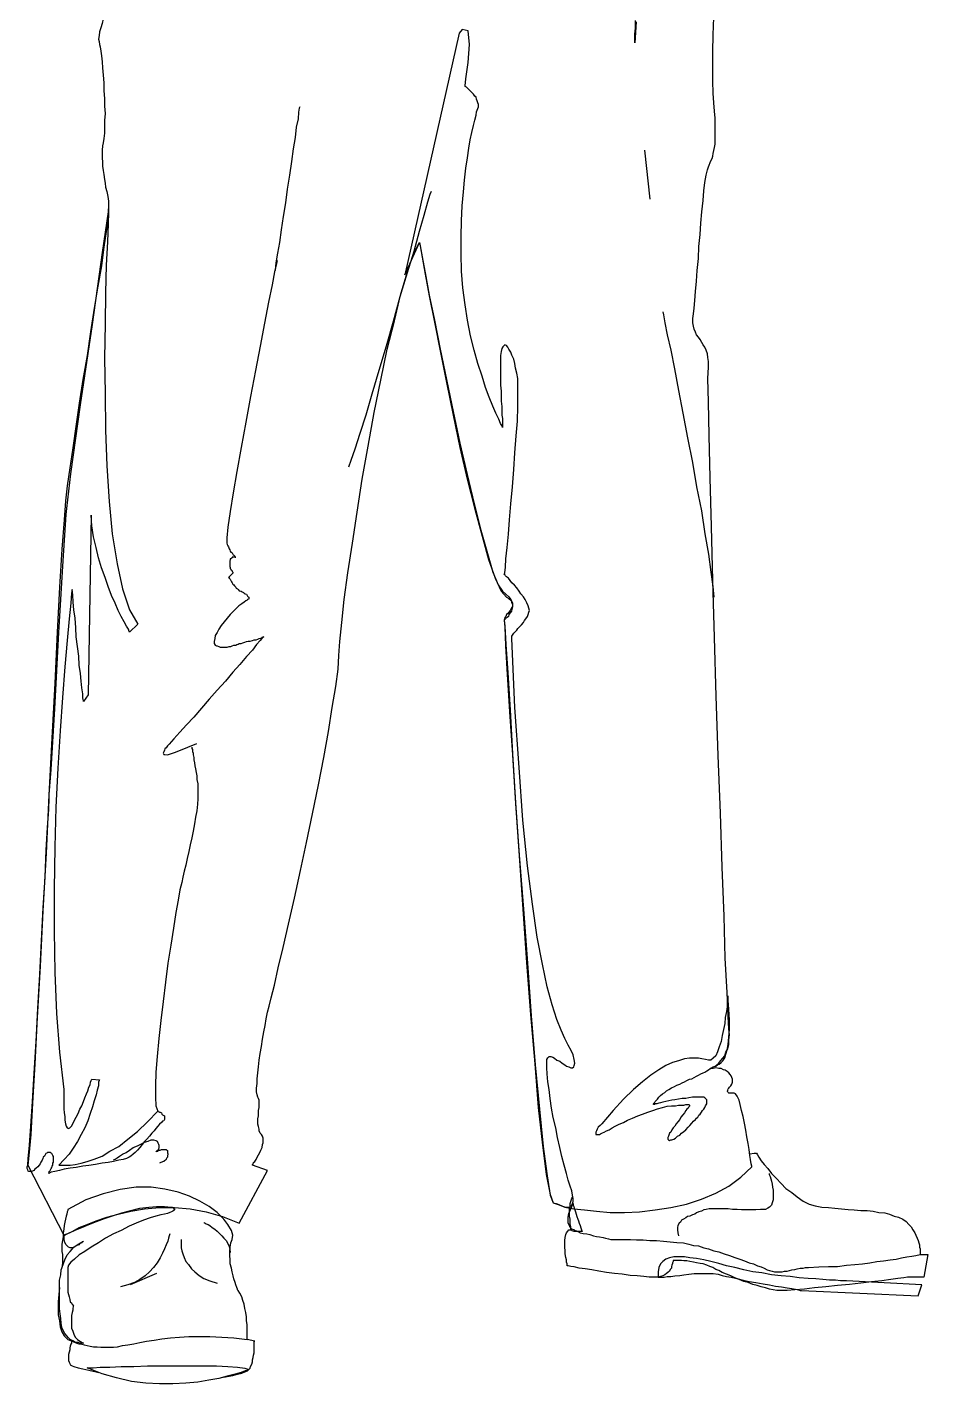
# Model space of a CAD drawing. Extents: x 139.2 to 139.88, y 53.83 to 55.68.
# Drawn here: x 139.299 to 139.881, y 53.831 to 54.707 of the extents above; entities that cross this region are included whole.
import ezdxf

# ---------------------------------------------------------------- set-up
doc = ezdxf.new("R2010")
doc.units = 0
doc.layers.get('0').update_dxf_attribs({"linetype": 'CONTINUOUS'})

msp = doc.modelspace()

# ---------------------------------------------------------------- linework, layer by layer
at = {"linetype": 'CONTINUOUS'}
for points in [[(139.74312, 54.65814), (139.74274, 54.66433), (139.74236, 54.67209), (139.74236, 54.68099), (139.74236, 54.69106), (139.74274, 54.7019), (139.74312, 54.71313), (139.74312, 54.72436), (139.7439, 54.73598), (139.74429, 54.74721), (139.74505, 54.75766), (139.74545, 54.76774), (139.74623, 54.77703), (139.74699, 54.78478), (139.74777, 54.79136), (139.74854, 54.79601), (139.74932, 54.7991)], [(139.36089, 54.7445), (139.35934, 54.74102), (139.35778, 54.73713), (139.35624, 54.73366), (139.35508, 54.72979), (139.35353, 54.7263), (139.35198, 54.72243), (139.35082, 54.71894), (139.34966, 54.71584), (139.3485, 54.71235), (139.34772, 54.70926), (139.34695, 54.70655), (139.34617, 54.70383), (139.34579, 54.70152), (139.34539, 54.69918), (139.34579, 54.69764), (139.34617, 54.69571)], [(139.57853, 54.70306), (139.5433, 54.547), (139.55297, 54.56791), (139.55335, 54.5656), (139.55453, 54.55862), (139.55646, 54.54816), (139.55918, 54.53384), (139.56265, 54.51757), (139.56614, 54.49898), (139.57039, 54.47923), (139.57466, 54.45871), (139.57891, 54.43818), (139.58356, 54.41805), (139.58821, 54.39908), (139.59248, 54.38202), (139.59673, 54.36693), (139.60022, 54.35492), (139.60371, 54.34678), (139.60642, 54.34253), (139.60874, 54.3406), (139.61068, 54.33904), (139.61183, 54.33711), (139.61223, 54.33555), (139.61301, 54.33401), (139.61301, 54.33246), (139.61261, 54.3309), (139.61223, 54.32974), (139.61145, 54.32859), (139.61068, 54.32743), (139.61029, 54.32625), (139.60952, 54.32549), (139.60874, 54.3251), (139.60836, 54.32471), (139.60796, 54.32432), (139.60758, 54.32394), (139.60796, 54.32007), (139.60874, 54.30806), (139.6099, 54.28986), (139.61145, 54.26584), (139.61301, 54.23758), (139.61494, 54.20582), (139.61726, 54.17212), (139.61997, 54.13727), (139.62269, 54.10241), (139.625, 54.06833), (139.62771, 54.03658), (139.63043, 54.00792), (139.63274, 53.98391), (139.63546, 53.96494), (139.63739, 53.95255), (139.63933, 53.9475), (139.64126, 53.94712), (139.64282, 53.94634), (139.64475, 53.94557), (139.64591, 53.94518), (139.64747, 53.9448), (139.64863, 53.9448), (139.6498, 53.9448), (139.65056, 53.94557), (139.65134, 53.94596), (139.65173, 53.94712), (139.65212, 53.94828), (139.65212, 53.95021), (139.65173, 53.95255), (139.65134, 53.95526), (139.65018, 53.95835), (139.64902, 53.96222), (139.64785, 53.96649), (139.64631, 53.9719), (139.64475, 53.97733), (139.6436, 53.98313), (139.64204, 53.98972), (139.64088, 53.99592), (139.63933, 54.00251), (139.63817, 54.00869), (139.63739, 54.0149), (139.63663, 54.0207), (139.63585, 54.02573), (139.63546, 54.03078), (139.63508, 54.03465), (139.63508, 54.03774), (139.63508, 54.04006), (139.63585, 54.04123), (139.63663, 54.04201), (139.63779, 54.04201), (139.63895, 54.04161), (139.64011, 54.04084), (139.64166, 54.03968), (139.6436, 54.0389), (139.64515, 54.03774), (139.64669, 54.03658), (139.64785, 54.03581), (139.6494, 54.03543), (139.65056, 54.03465), (139.65173, 54.03465), (139.6525, 54.03543), (139.65289, 54.03619), (139.65327, 54.03774), (139.65289, 54.04006), (139.65212, 54.04317), (139.65096, 54.04588), (139.64902, 54.04936), (139.64669, 54.05362), (139.64437, 54.05905), (139.64166, 54.06601), (139.63857, 54.07531), (139.63546, 54.08693), (139.63236, 54.10165), (139.62887, 54.11907), (139.62578, 54.14038), (139.62269, 54.16516), (139.61959, 54.19459), (139.61726, 54.22867), (139.61455, 54.26739), (139.61261, 54.31193), (139.61261, 54.3127), (139.61261, 54.31348), (139.61301, 54.31426), (139.61377, 54.31542), (139.61455, 54.31619), (139.6157, 54.31735), (139.61648, 54.31851), (139.61764, 54.31967), (139.61881, 54.32084), (139.61997, 54.32238), (139.62075, 54.32356), (139.62153, 54.32471), (139.62269, 54.32625), (139.62307, 54.32743), (139.62346, 54.32897), (139.62384, 54.33014), (139.62346, 54.33168), (139.62307, 54.33323), (139.62229, 54.33517), (139.62113, 54.33711), (139.61997, 54.33904), (139.61842, 54.34098), (139.61726, 54.34253), (139.6157, 54.34485), (139.61417, 54.3464), (139.61261, 54.34794), (139.61145, 54.3495), (139.61029, 54.35105), (139.60912, 54.35183), (139.60836, 54.35259), (139.60796, 54.35337), (139.60758, 54.35337), (139.60796, 54.35453), (139.60836, 54.35802), (139.60874, 54.36344), (139.60952, 54.3708), (139.61029, 54.37932), (139.61107, 54.3886), (139.61183, 54.39908), (139.61301, 54.40991), (139.61377, 54.42114), (139.61455, 54.43198), (139.61532, 54.44283), (139.6161, 54.45251), (139.61648, 54.46181), (139.61648, 54.46955), (139.61648, 54.47575), (139.61648, 54.48), (139.6157, 54.48349), (139.61494, 54.48659), (139.61455, 54.48968), (139.61377, 54.4924), (139.61261, 54.49511), (139.61183, 54.49704), (139.61068, 54.49898), (139.6099, 54.50015), (139.60912, 54.50131), (139.60796, 54.50169), (139.60758, 54.50131), (139.6068, 54.50053), (139.60603, 54.49938), (139.60565, 54.49744), (139.60525, 54.49473), (139.60525, 54.49124), (139.60525, 54.48737), (139.60525, 54.48349), (139.60525, 54.47962), (139.60525, 54.47575), (139.60565, 54.47188), (139.60565, 54.46839), (139.60565, 54.4653), (139.60603, 54.46181), (139.60603, 54.45909), (139.60603, 54.45638), (139.60642, 54.45406), (139.60642, 54.45213), (139.60642, 54.45057), (139.60642, 54.44942), (139.60642, 54.44864), (139.60642, 54.44826), (139.60642, 54.44902), (139.60525, 54.45096), (139.60409, 54.45367), (139.60216, 54.45754), (139.60022, 54.46219), (139.5979, 54.46801), (139.59557, 54.4742), (139.59326, 54.48156), (139.59054, 54.48968), (139.58821, 54.4982), (139.58589, 54.5075), (139.58396, 54.51757), (139.5824, 54.52765), (139.58086, 54.53848), (139.58009, 54.54934), (139.57969, 54.56057), (139.57969, 54.57179), (139.58009, 54.58186), (139.58047, 54.59154), (139.58125, 54.60044), (139.58202, 54.60818), (139.5828, 54.61592), (139.58396, 54.62251), (139.58474, 54.62871), (139.5855, 54.63412), (139.58667, 54.63877), (139.58783, 54.64342), (139.58861, 54.64691), (139.58938, 54.65), (139.58976, 54.65233), (139.59054, 54.65427), (139.59092, 54.65543), (139.59092, 54.65698), (139.59054, 54.65814), (139.59015, 54.6593), (139.58976, 54.66046), (139.58938, 54.66163), (139.58861, 54.66239), (139.58783, 54.66357), (139.58667, 54.66472), (139.58589, 54.6655), (139.58512, 54.66626), (139.58434, 54.66704), (139.58356, 54.66782), (139.58318, 54.6682), (139.5824, 54.6686), (139.5824, 54.66898), (139.5828, 54.67363), (139.58434, 54.68408), (139.58512, 54.69571), (139.58434, 54.70461), (139.58047, 54.70539), (139.57853, 54.70306)], [(139.69278, 54.71042), (139.692, 54.69687), (139.692, 54.69764), (139.692, 54.69958), (139.692, 54.70229), (139.6924, 54.70616), (139.6924, 54.71119)], [(139.34617, 54.69571), (139.34655, 54.69415), (139.34695, 54.69144), (139.34733, 54.68835), (139.34772, 54.68448), (139.3481, 54.68061), (139.3485, 54.67596), (139.34888, 54.67091), (139.34888, 54.66588), (139.34926, 54.66085), (139.34926, 54.65581), (139.34966, 54.65116), (139.34926, 54.64653), (139.34926, 54.64226), (139.34926, 54.63839), (139.34888, 54.6349), (139.3485, 54.63219)], [(139.47552, 54.65543), (139.47514, 54.65465), (139.47474, 54.65194), (139.47436, 54.64769), (139.4732, 54.64226), (139.47242, 54.63568), (139.47127, 54.62831), (139.47009, 54.62019), (139.46893, 54.61127), (139.46738, 54.60237), (139.46622, 54.59347), (139.46468, 54.58457), (139.46351, 54.57605), (139.46235, 54.56791), (139.46119, 54.56095), (139.46003, 54.55475), (139.45964, 54.54972)], [(139.73964, 54.6167), (139.74003, 54.61786), (139.7408, 54.61941), (139.74118, 54.62057), (139.74196, 54.62213), (139.74236, 54.62367), (139.74274, 54.62522), (139.74312, 54.62716), (139.74352, 54.62909), (139.7439, 54.63142), (139.7439, 54.63412), (139.7439, 54.63683), (139.7439, 54.64032), (139.7439, 54.64381), (139.7439, 54.64807), (139.74352, 54.65271), (139.74312, 54.65814)], [(139.3485, 54.63219), (139.3481, 54.63025), (139.34772, 54.62754), (139.34772, 54.62522), (139.34772, 54.62251), (139.3481, 54.61979), (139.3481, 54.61708), (139.3485, 54.61437), (139.34888, 54.61167), (139.34926, 54.60856), (139.34966, 54.60625), (139.35004, 54.60353), (139.35082, 54.60082), (139.3512, 54.59852), (139.35159, 54.59619), (139.35198, 54.59425), (139.35198, 54.59231)], [(139.6982, 54.62754), (139.70168, 54.59581)], [(139.72995, 54.52184), (139.73035, 54.52532), (139.73073, 54.53036), (139.73112, 54.53617), (139.73189, 54.54275), (139.73228, 54.54972), (139.73306, 54.55746), (139.73344, 54.5652), (139.73422, 54.57296), (139.7346, 54.58031), (139.73538, 54.58767), (139.73615, 54.59503), (139.73654, 54.60122), (139.73731, 54.60663), (139.73809, 54.61127), (139.73887, 54.61476), (139.73964, 54.6167)], [(139.56033, 54.60082), (139.55956, 54.5989), (139.558, 54.59387), (139.55569, 54.58535), (139.55259, 54.57489), (139.5491, 54.56211), (139.54483, 54.54816), (139.54019, 54.53268), (139.53593, 54.5168), (139.53129, 54.50091), (139.52664, 54.48505), (139.52199, 54.46995), (139.51812, 54.45638), (139.51425, 54.44439), (139.51115, 54.43431), (139.50844, 54.42695), (139.50688, 54.4227)], [(139.35198, 54.5896), (139.35198, 54.58729), (139.35159, 54.57992), (139.3512, 54.56831), (139.35044, 54.55321), (139.35004, 54.53539), (139.34966, 54.51526), (139.34926, 54.49317), (139.34966, 54.47033), (139.35004, 54.4467), (139.35082, 54.42346), (139.35237, 54.40061), (139.35431, 54.3797), (139.3574, 54.36035), (139.36089, 54.34407), (139.36554, 54.33052), (139.37095, 54.32122), (139.36554, 54.31619), (139.36514, 54.31658), (139.36476, 54.31813), (139.3636, 54.32007), (139.36205, 54.32278), (139.36011, 54.32625), (139.35818, 54.33014), (139.35624, 54.33477), (139.35391, 54.33982), (139.35159, 54.34563), (139.34966, 54.35143), (139.34733, 54.35763), (139.34539, 54.36422), (139.34385, 54.3708), (139.3423, 54.37777), (139.34114, 54.38473), (139.34074, 54.39171), (139.33881, 54.27553), (139.33571, 54.27126), (139.33571, 54.27166), (139.33533, 54.2736), (139.33533, 54.27631), (139.33456, 54.28018), (139.33416, 54.28443), (139.33378, 54.28948), (139.333, 54.29489), (139.33262, 54.30069), (139.33184, 54.3069), (139.33107, 54.3131), (139.33068, 54.31891), (139.33029, 54.3251), (139.32951, 54.33052), (139.32913, 54.33555), (139.32875, 54.3402), (139.32835, 54.34369), (139.32797, 54.34136), (139.32758, 54.33477), (139.32642, 54.32471), (139.32526, 54.31077), (139.3237, 54.29373), (139.32216, 54.27398), (139.32061, 54.25229), (139.31906, 54.22829), (139.3179, 54.20311), (139.31712, 54.17717), (139.31674, 54.15005), (139.31674, 54.12294), (139.31712, 54.09622), (139.31829, 54.06989), (139.32023, 54.04471), (139.32293, 54.0207), (139.32293, 54.02032), (139.32293, 54.01955), (139.32293, 54.01799), (139.32293, 54.01567), (139.32293, 54.01334), (139.32293, 54.01103), (139.32293, 54.00831), (139.32332, 54.0056), (139.3237, 54.00328), (139.3237, 54.00095), (139.3241, 53.99863), (139.32448, 53.99708), (139.32526, 53.99592), (139.32604, 53.99553), (139.32681, 53.99592), (139.32797, 53.99708), (139.32875, 53.99863), (139.32991, 54.00095), (139.33107, 54.00289), (139.33222, 54.00522), (139.3334, 54.00792), (139.33456, 54.01025), (139.33571, 54.01296), (139.33649, 54.01528), (139.33765, 54.01799), (139.33843, 54.01993), (139.3392, 54.02226), (139.33998, 54.0238), (139.34036, 54.02535), (139.34074, 54.02651), (139.34114, 54.02729), (139.34114, 54.02729), (139.34617, 54.02691), (139.34579, 54.02651), (139.34539, 54.02535), (139.34539, 54.02302), (139.34461, 54.02032), (139.34385, 54.01721), (139.34268, 54.01334), (139.34152, 54.00947), (139.33998, 54.00522), (139.33843, 54.00057), (139.33649, 53.99592), (139.33416, 53.99165), (139.33184, 53.98701), (139.32913, 53.98275), (139.32642, 53.97888), (139.32332, 53.97539), (139.31983, 53.9719), (139.32023, 53.9719), (139.32099, 53.9719), (139.32255, 53.9719), (139.32448, 53.9719), (139.32719, 53.9719), (139.33029, 53.9723), (139.33416, 53.97308), (139.33803, 53.97423), (139.34268, 53.97577), (139.34772, 53.97771), (139.35275, 53.98082), (139.35856, 53.98391), (139.36437, 53.98856), (139.37057, 53.99359), (139.37715, 53.99979), (139.38374, 54.00676), (139.38412, 54.00676), (139.38452, 54.00638), (139.3849, 54.00598), (139.38528, 54.00598), (139.38605, 54.0056), (139.38645, 54.00482), (139.38683, 54.00444), (139.38723, 54.00405), (139.38799, 54.00366), (139.38799, 54.00289), (139.38799, 54.00251), (139.38799, 54.00173), (139.38799, 54.00133), (139.38761, 54.00057), (139.38683, 54.00017), (139.38605, 53.9994), (139.3849, 53.99824), (139.38374, 53.99708), (139.38258, 53.99553), (139.38141, 53.99399), (139.37987, 53.99243), (139.37831, 53.9905), (139.37676, 53.98856), (139.37522, 53.98701), (139.37366, 53.98507), (139.37212, 53.98313), (139.37057, 53.9816), (139.36902, 53.98004), (139.36786, 53.97888), (139.3663, 53.97771), (139.36514, 53.97695), (139.3636, 53.97617), (139.36127, 53.97539), (139.35856, 53.97501), (139.35508, 53.97423), (139.35159, 53.97346), (139.34772, 53.97308), (139.34346, 53.9723), (139.3392, 53.97152), (139.33533, 53.97112), (139.33107, 53.97036), (139.32719, 53.96997), (139.32332, 53.96919), (139.32023, 53.96843), (139.31712, 53.96765), (139.3148, 53.96725), (139.31325, 53.96649), (139.31325, 53.96649), (139.31325, 53.96687), (139.31364, 53.96725), (139.31364, 53.96765), (139.31403, 53.96803), (139.31441, 53.96881), (139.3148, 53.96959), (139.31518, 53.97036), (139.31558, 53.97112), (139.31596, 53.9719), (139.31596, 53.97308), (139.31636, 53.97384), (139.31636, 53.97501), (139.31636, 53.97577), (139.31636, 53.97655), (139.31636, 53.97733), (139.31596, 53.97811), (139.31558, 53.97888), (139.31518, 53.97926), (139.3148, 53.97966), (139.31441, 53.98004), (139.31403, 53.98004), (139.31364, 53.98004), (139.31287, 53.98004), (139.31247, 53.98004), (139.31209, 53.97966), (139.31131, 53.97926), (139.31093, 53.97849), (139.31054, 53.97771), (139.30977, 53.97695), (139.30938, 53.97617), (139.309, 53.97501), (139.30822, 53.97384), (139.30782, 53.97268), (139.30706, 53.9719), (139.30628, 53.97074), (139.30513, 53.96997), (139.30435, 53.96919), (139.30357, 53.96843), (139.30279, 53.96803), (139.30202, 53.96765), (139.30125, 53.96765), (139.30048, 53.96765), (139.30008, 53.96803), (139.2997, 53.96881), (139.2993, 53.96959), (139.2993, 53.97074), (139.2997, 53.9719), (139.30008, 53.97617), (139.30086, 53.98469), (139.30164, 53.99708), (139.30279, 54.01296), (139.30395, 54.03116), (139.30513, 54.05169), (139.30628, 54.07298), (139.30744, 54.09506), (139.3086, 54.11675), (139.30977, 54.13804), (139.31093, 54.1578), (139.31171, 54.17523), (139.31247, 54.18994), (139.31325, 54.20155), (139.31364, 54.20891), (139.31364, 54.21125), (139.3148, 54.22751), (139.31712, 54.26662), (139.31983, 54.3158), (139.32255, 54.36228), (139.32448, 54.39209), (139.32488, 54.39597), (139.32758, 54.41843), (139.33378, 54.46297), (139.34152, 54.51486), (139.3481, 54.56133), (139.35198, 54.58767), (139.35198, 54.5896)], [(139.35198, 54.59231), (139.35198, 54.58882), (139.35159, 54.58302), (139.35044, 54.57489), (139.34888, 54.56482), (139.34733, 54.55281), (139.34501, 54.53964), (139.34268, 54.52532), (139.34036, 54.51021), (139.33803, 54.49473), (139.33533, 54.47923), (139.333, 54.46412), (139.33068, 54.44902), (139.32875, 54.43509), (139.32681, 54.4223), (139.32526, 54.41069), (139.3241, 54.40101)], [(139.5007, 54.30109), (139.50146, 54.30999), (139.50263, 54.32238), (139.50417, 54.33711), (139.5065, 54.35453), (139.5096, 54.3735), (139.51269, 54.39365), (139.5158, 54.41494), (139.51967, 54.43625), (139.52354, 54.45794), (139.5278, 54.47885), (139.53206, 54.49898), (139.53671, 54.51719), (139.54058, 54.53384), (139.54483, 54.54816), (139.54872, 54.55979), (139.55297, 54.56791)], [(139.55297, 54.56791), (139.55335, 54.5656), (139.55453, 54.55824), (139.55646, 54.5474), (139.55918, 54.53345), (139.56265, 54.51642), (139.56614, 54.49782), (139.57039, 54.47729), (139.57466, 54.45638), (139.57891, 54.43547), (139.58356, 54.41494), (139.58861, 54.39558), (139.59326, 54.37815), (139.59751, 54.36305), (139.60177, 54.35105), (139.60565, 54.34253), (139.60912, 54.33866)], [(139.4608, 54.5563), (139.46042, 54.55436), (139.45926, 54.54894), (139.4577, 54.54042), (139.45539, 54.52919), (139.45267, 54.51564), (139.44996, 54.50091), (139.44687, 54.48505), (139.44376, 54.46839), (139.44066, 54.45173), (139.43757, 54.43547), (139.43486, 54.41999), (139.43254, 54.40604), (139.43059, 54.39403), (139.42905, 54.38397), (139.42827, 54.37699), (139.42827, 54.3735)], [(139.7102, 54.523), (139.7106, 54.52106), (139.71137, 54.51602), (139.71291, 54.50828), (139.71524, 54.4982), (139.71756, 54.48621), (139.72027, 54.47226), (139.72299, 54.45754), (139.72608, 54.44167), (139.72919, 54.42579), (139.73189, 54.40991), (139.735, 54.39443), (139.73731, 54.3797), (139.73964, 54.36654), (139.74118, 54.35492), (139.74236, 54.34563), (139.74312, 54.33866)], [(139.73964, 54.48737), (139.73964, 54.49086), (139.73925, 54.49357), (139.73887, 54.49589), (139.73809, 54.4982), (139.73731, 54.50015), (139.73615, 54.50169), (139.73538, 54.50325), (139.73422, 54.50518), (139.73306, 54.50674), (139.73189, 54.50828), (139.73112, 54.50983), (139.73035, 54.51177), (139.72995, 54.5137), (139.72957, 54.51602), (139.72957, 54.51873), (139.72995, 54.52184)], [(139.75281, 54.05981), (139.75242, 54.06795), (139.75164, 54.08344), (139.75048, 54.10552), (139.7497, 54.13262), (139.74854, 54.16438), (139.74739, 54.19924), (139.74583, 54.23641), (139.74467, 54.27475), (139.74352, 54.3127), (139.74236, 54.3495), (139.74158, 54.38435), (139.7408, 54.41572), (139.74003, 54.44321), (139.73964, 54.4649), (139.73925, 54.48), (139.73964, 54.48737)], [(139.3241, 54.40101), (139.32332, 54.3886), (139.32177, 54.36963), (139.32023, 54.34524), (139.31867, 54.31619), (139.31712, 54.28327), (139.31518, 54.24764), (139.31325, 54.21085), (139.31171, 54.1733), (139.30938, 54.13611), (139.30782, 54.10047), (139.30589, 54.06717), (139.30435, 54.03736), (139.30279, 54.0118), (139.30164, 53.99165), (139.30048, 53.97811), (139.2997, 53.9719)], [(139.42827, 54.3735), (139.42865, 54.37274), (139.42905, 54.37196), (139.42943, 54.37118), (139.42983, 54.37003), (139.43021, 54.36925), (139.43059, 54.36847), (139.43098, 54.36769), (139.43176, 54.36731), (139.43214, 54.36654), (139.43254, 54.36615), (139.43292, 54.36576), (139.4333, 54.36538), (139.4333, 54.36498), (139.4337, 54.3646), (139.4337, 54.3646), (139.43408, 54.3646)], [(139.43408, 54.3646), (139.4337, 54.3646), (139.4337, 54.3646), (139.4337, 54.3646), (139.4333, 54.3646), (139.43292, 54.3646), (139.43292, 54.3646), (139.43254, 54.3646), (139.43214, 54.3646), (139.43176, 54.3646), (139.43176, 54.36422), (139.43137, 54.36382), (139.43098, 54.36344), (139.43059, 54.36344), (139.43059, 54.36266), (139.43021, 54.36228), (139.43021, 54.36111)], [(139.43254, 54.35453), (139.42943, 54.35143)], [(139.43021, 54.36111), (139.43021, 54.36073), (139.43021, 54.35995), (139.43021, 54.35917), (139.43021, 54.3584), (139.43059, 54.35802), (139.43059, 54.35724), (139.43098, 54.35686), (139.43098, 54.35646), (139.43137, 54.35608), (139.43176, 54.3557), (139.43176, 54.3553), (139.43214, 54.35492), (139.43214, 54.35492), (139.43254, 54.35453), (139.43254, 54.35453), (139.43254, 54.35453)], [(139.42943, 54.35143), (139.42983, 54.35143), (139.42983, 54.35105), (139.43021, 54.35065), (139.43059, 54.35027), (139.43098, 54.3495), (139.43137, 54.34872), (139.43176, 54.34794), (139.43214, 54.34718), (139.43292, 54.34678), (139.4333, 54.34601), (139.43408, 54.34524), (139.43448, 54.34447), (139.43524, 54.34407), (139.43563, 54.34369), (139.43641, 54.34291)], [(139.44066, 54.33633), (139.4395, 54.33555), (139.43795, 54.33439), (139.43601, 54.33323), (139.43448, 54.3313), (139.43254, 54.32936), (139.43059, 54.32743), (139.42865, 54.3251), (139.42672, 54.32278), (139.42478, 54.32045), (139.42324, 54.31813), (139.42207, 54.3158), (139.42091, 54.31386), (139.42053, 54.31193), (139.42013, 54.30999), (139.42013, 54.30883), (139.42091, 54.30768)], [(139.43641, 54.34291), (139.43679, 54.34291), (139.43757, 54.34253), (139.43835, 54.34213), (139.43911, 54.34175), (139.4395, 54.34136), (139.44028, 54.34098), (139.44106, 54.3406), (139.44144, 54.33982), (139.44182, 54.33942), (139.44222, 54.33904), (139.4426, 54.33866), (139.4426, 54.33826), (139.4426, 54.33749), (139.44182, 54.33711), (139.44144, 54.33672), (139.44066, 54.33633)], [(139.60912, 54.33866), (139.61068, 54.33788), (139.61183, 54.33672), (139.61261, 54.33595), (139.61301, 54.33477), (139.61301, 54.33401), (139.61301, 54.33284), (139.61261, 54.33208), (139.61183, 54.3309), (139.61145, 54.33014), (139.61068, 54.32897), (139.6099, 54.3282), (139.60912, 54.32743), (139.60874, 54.32625), (139.60796, 54.32549), (139.60796, 54.3251), (139.60758, 54.32394)], [(139.60758, 54.32394), (139.60796, 54.31929), (139.60836, 54.30728), (139.60952, 54.2887), (139.61107, 54.26468), (139.61301, 54.2368), (139.61494, 54.20544), (139.61726, 54.17174), (139.61959, 54.13727), (139.62191, 54.10281), (139.62462, 54.06911), (139.62733, 54.03736), (139.62965, 54.00909), (139.63236, 53.98469), (139.6347, 53.96571), (139.63739, 53.95293), (139.63933, 53.9475)], [(139.45228, 54.3131), (139.45151, 54.3127), (139.44996, 54.31077), (139.44763, 54.30806), (139.44493, 54.30457), (139.44106, 54.30031), (139.43679, 54.29528), (139.43214, 54.29024), (139.42749, 54.28443), (139.42207, 54.27863), (139.41704, 54.27282), (139.41201, 54.26701), (139.40697, 54.26121), (139.40233, 54.25616), (139.39806, 54.25151), (139.39419, 54.24726), (139.3911, 54.24377)], [(139.43563, 54.30845), (139.43641, 54.30883), (139.43757, 54.30883), (139.43873, 54.30921), (139.43989, 54.30961), (139.44106, 54.30999), (139.44222, 54.31039), (139.44338, 54.31039), (139.44493, 54.31077), (139.44609, 54.31115), (139.44725, 54.31115), (139.44841, 54.31155), (139.44918, 54.31193), (139.45034, 54.31232), (139.45112, 54.3127), (139.45151, 54.3131), (139.45228, 54.3131)], [(139.42091, 54.30768), (139.42169, 54.30728), (139.42207, 54.30728), (139.42324, 54.3069), (139.424, 54.30652), (139.42478, 54.30652), (139.42556, 54.30652), (139.42672, 54.30652), (139.42789, 54.30652), (139.42865, 54.30652), (139.42983, 54.3069), (139.43098, 54.3069), (139.43176, 54.30728), (139.43292, 54.30768), (139.43408, 54.30768), (139.43486, 54.30806), (139.43563, 54.30845)], [(139.45577, 54.07453), (139.45692, 54.07996), (139.45926, 54.08808), (139.46157, 54.09932), (139.46468, 54.11248), (139.46816, 54.12759), (139.47203, 54.14425), (139.4759, 54.16206), (139.47979, 54.18026), (139.48366, 54.19885), (139.48753, 54.21743), (139.491, 54.23525), (139.49411, 54.25191), (139.49643, 54.26739), (139.49876, 54.28094), (139.5003, 54.29218), (139.5007, 54.30109)], [(139.3911, 54.24377), (139.3911, 54.24377), (139.39032, 54.24299), (139.38993, 54.24261), (139.38916, 54.24145), (139.38839, 54.24068), (139.38799, 54.2399), (139.38761, 54.23874), (139.38723, 54.23796), (139.38761, 54.23719), (139.38839, 54.23719), (139.38993, 54.2368), (139.39186, 54.23758), (139.39457, 54.23834), (139.39845, 54.2399), (139.40309, 54.24183), (139.4089, 54.24417)], [(139.40581, 54.24183), (139.40581, 54.24145), (139.40581, 54.24106), (139.4062, 54.24028), (139.4062, 54.23912), (139.40658, 54.23796), (139.40658, 54.2368), (139.40697, 54.23525), (139.40697, 54.2337), (139.40736, 54.23176), (139.40774, 54.22982), (139.40814, 54.22789), (139.40852, 54.22557), (139.4089, 54.22324), (139.4089, 54.22092), (139.40968, 54.21821)], [(139.40968, 54.21821), (139.40968, 54.2155), (139.40968, 54.21202), (139.40968, 54.20853), (139.4093, 54.20504), (139.4089, 54.20079), (139.40814, 54.19652), (139.40736, 54.19227), (139.40658, 54.18762), (139.40581, 54.18335), (139.40465, 54.17871), (139.40387, 54.17445), (139.40271, 54.16981), (139.40194, 54.16554), (139.40078, 54.16167), (139.4, 54.1578), (139.39922, 54.15431)], [(139.39922, 54.15431), (139.39806, 54.14966), (139.39691, 54.14309), (139.39535, 54.13495), (139.39381, 54.12488), (139.39226, 54.11404), (139.39032, 54.10241), (139.38877, 54.09002), (139.38723, 54.07763), (139.38567, 54.06524), (139.38452, 54.05362), (139.38334, 54.04201), (139.38258, 54.03194), (139.38218, 54.02302), (139.38218, 54.01567), (139.38258, 54.01025), (139.38374, 54.00676)], [(139.44841, 54.01567), (139.44802, 54.01721), (139.44763, 54.01915), (139.44763, 54.02148), (139.44802, 54.02457), (139.44802, 54.02767), (139.44841, 54.03154), (139.4488, 54.03543), (139.44918, 54.03968), (139.44996, 54.04395), (139.45074, 54.04858), (139.45151, 54.05323), (139.45228, 54.05788), (139.45305, 54.06214), (139.45383, 54.0664), (139.45461, 54.07066), (139.45577, 54.07453)], [(139.75204, 54.08112), (139.75204, 54.08074), (139.75204, 54.07918), (139.75164, 54.07685), (139.75164, 54.07415), (139.75126, 54.07104), (139.75048, 54.06717), (139.7501, 54.0633), (139.74932, 54.05943), (139.74854, 54.05556), (139.74777, 54.05169), (139.74661, 54.0482), (139.74545, 54.0451), (139.74429, 54.04239), (139.74274, 54.04084), (139.74118, 54.03968), (139.73964, 54.03968), (139.73771, 54.04006), (139.73538, 54.04046), (139.73306, 54.04084), (139.73035, 54.04084), (139.72725, 54.04084), (139.72414, 54.04046), (139.72027, 54.0393), (139.7164, 54.03812), (139.71215, 54.03619), (139.7075, 54.03348), (139.70246, 54.03), (139.69705, 54.02573), (139.69122, 54.0207), (139.68464, 54.0145), (139.67806, 54.00715), (139.67071, 53.99863), (139.66954, 53.99746), (139.66838, 53.9963), (139.6676, 53.99514), (139.66722, 53.99399), (139.66684, 53.99321), (139.66684, 53.99281), (139.66684, 53.99205), (139.66684, 53.99165), (139.66722, 53.99165), (139.6676, 53.99165), (139.66838, 53.99165), (139.66915, 53.99165), (139.66993, 53.99205), (139.67109, 53.99281), (139.67225, 53.99321), (139.6738, 53.99399), (139.67536, 53.99475), (139.67729, 53.99592), (139.67923, 53.99708), (139.68194, 53.99824), (139.68464, 53.9994), (139.68735, 54.00095), (139.69046, 54.00211), (139.69394, 54.00366), (139.69705, 54.00482), (139.70052, 54.00598), (139.70363, 54.00715), (139.70672, 54.00831), (139.70982, 54.00909), (139.71291, 54.00985), (139.71562, 54.01025), (139.71834, 54.01025), (139.72027, 54.01063), (139.72221, 54.01063), (139.72376, 54.01063), (139.72492, 54.01103), (139.72608, 54.01103), (139.72686, 54.01103), (139.72725, 54.01063), (139.72725, 54.01063), (139.72725, 54.01025), (139.72725, 54.00985), (139.72686, 54.00947), (139.72648, 54.00869), (139.7257, 54.00792), (139.72492, 54.00715), (139.72414, 54.0056), (139.72299, 54.00444), (139.72183, 54.00289), (139.72105, 54.00133), (139.71989, 53.99979), (139.71872, 53.99863), (139.71796, 53.99708), (139.71678, 53.99592), (139.71602, 53.99475), (139.71524, 53.99321), (139.71447, 53.99243), (139.71409, 53.99127), (139.71369, 53.9905), (139.71331, 53.98972), (139.71331, 53.98894), (139.71331, 53.98856), (139.71369, 53.98818), (139.71447, 53.98778), (139.71524, 53.98818), (139.71602, 53.98818), (139.71718, 53.98856), (139.71834, 53.98934), (139.7195, 53.9905), (139.72105, 53.99127), (139.72221, 53.99243), (139.72376, 53.99359), (139.72492, 53.99475), (139.72648, 53.9963), (139.72763, 53.99746), (139.72879, 53.99902), (139.72995, 54.00017), (139.73112, 54.00133), (139.73189, 54.00211), (139.73266, 54.00289), (139.73344, 54.00405), (139.73422, 54.00482), (139.735, 54.00598), (139.73577, 54.00715), (139.73654, 54.00792), (139.73731, 54.00909), (139.73771, 54.01025), (139.73847, 54.01141), (139.73847, 54.01218), (139.73847, 54.01334), (139.73847, 54.01412), (139.73809, 54.0145), (139.73731, 54.01528), (139.73654, 54.01567), (139.735, 54.01567), (139.73344, 54.01567), (139.73112, 54.01567), (139.72919, 54.01567), (139.72686, 54.01528), (139.72492, 54.0149), (139.7226, 54.0149), (139.72027, 54.0145), (139.71796, 54.01412), (139.71602, 54.01374), (139.71409, 54.01334), (139.71215, 54.01296), (139.7102, 54.01256), (139.70866, 54.01218), (139.7075, 54.0118), (139.70633, 54.01141), (139.70517, 54.01141), (139.70479, 54.01103), (139.70439, 54.01103), (139.70401, 54.01103), (139.70401, 54.01141), (139.70439, 54.0118), (139.70479, 54.01218), (139.70517, 54.01296), (139.70595, 54.01374), (139.70672, 54.0145), (139.7075, 54.01567), (139.70866, 54.01683), (139.70982, 54.01799), (139.71137, 54.01877), (139.71253, 54.01993), (139.71409, 54.0207), (139.71562, 54.02186), (139.71756, 54.02264), (139.71911, 54.02342), (139.72105, 54.02419), (139.7226, 54.02496), (139.72414, 54.02573), (139.7257, 54.02651), (139.72725, 54.02729), (139.72879, 54.02767), (139.73035, 54.02845), (139.73189, 54.02922), (139.73306, 54.03), (139.7346, 54.03078), (139.73615, 54.03154), (139.73731, 54.03194), (139.73847, 54.03271), (139.73964, 54.03348), (139.7408, 54.03425), (139.74158, 54.03465), (139.74274, 54.03543), (139.74429, 54.03581), (139.74545, 54.03658), (139.74661, 54.03697), (139.74777, 54.03812), (139.74893, 54.0393), (139.7501, 54.04123), (139.75088, 54.04355), (139.75164, 54.04626), (139.75242, 54.04975), (139.75281, 54.0544), (139.75319, 54.05943), (139.75319, 54.06563), (139.75281, 54.0726), (139.75204, 54.08112)], [(139.7408, 54.03425), (139.7408, 54.03425), (139.74118, 54.03425), (139.74196, 54.03465), (139.74274, 54.03543), (139.7439, 54.03581), (139.74505, 54.03658), (139.74623, 54.03774), (139.74739, 54.0393), (139.74893, 54.04084), (139.7501, 54.04239), (139.75088, 54.04471), (139.75204, 54.04704), (139.75281, 54.04975), (139.75281, 54.05285), (139.75319, 54.05594), (139.75281, 54.05981)], [(139.75397, 54.02302), (139.75475, 54.02419), (139.75513, 54.02535), (139.75513, 54.02613), (139.75513, 54.02729), (139.75475, 54.02845), (139.75435, 54.0296), (139.75357, 54.03038), (139.75281, 54.03154), (139.75164, 54.03232), (139.75048, 54.03309), (139.74932, 54.03348), (139.74777, 54.03425), (139.74623, 54.03425), (139.74429, 54.03465), (139.74274, 54.03425), (139.7408, 54.03425)], [(139.75629, 54.01839), (139.75551, 54.01839), (139.75475, 54.01839), (139.75397, 54.01839), (139.75357, 54.01839), (139.75281, 54.01839), (139.75242, 54.01877), (139.75242, 54.01877), (139.75204, 54.01915), (139.75204, 54.01915), (139.75164, 54.01955), (139.75204, 54.01993), (139.75204, 54.02032), (139.75242, 54.02108), (139.75281, 54.02148), (139.75319, 54.02226), (139.75397, 54.02302)], [(139.45074, 53.99165), (139.44996, 53.99243), (139.44918, 53.99399), (139.44918, 53.99514), (139.4488, 53.9967), (139.44841, 53.99824), (139.44841, 54.00017), (139.44841, 54.00173), (139.4488, 54.00366), (139.4488, 54.0056), (139.4488, 54.00715), (139.44918, 54.00909), (139.44918, 54.01063), (139.44918, 54.01218), (139.44918, 54.01374), (139.4488, 54.0149), (139.44841, 54.01567)], [(139.76752, 53.97074), (139.76752, 53.97112), (139.76714, 53.97268), (139.76674, 53.97539), (139.76636, 53.97811), (139.76598, 53.98198), (139.7652, 53.98585), (139.76443, 53.99012), (139.76365, 53.99437), (139.76287, 53.99902), (139.76209, 54.00328), (139.76094, 54.00715), (139.76016, 54.01103), (139.7594, 54.01374), (139.75822, 54.01644), (139.75706, 54.01799), (139.75629, 54.01839)], [(139.35508, 53.97501), (139.35547, 53.97539), (139.35624, 53.97577), (139.3574, 53.97655), (139.35896, 53.97771), (139.36089, 53.97888), (139.36321, 53.98004), (139.36554, 53.9816), (139.36786, 53.98313), (139.37057, 53.98429), (139.37289, 53.98547), (139.37522, 53.98662), (139.37753, 53.9874), (139.37947, 53.98818), (139.38103, 53.98818), (139.38258, 53.98778), (139.38334, 53.9874)], [(139.38334, 53.9874), (139.38374, 53.98623), (139.38412, 53.98547), (139.38452, 53.98469), (139.38452, 53.98391), (139.38452, 53.98353), (139.38452, 53.98275), (139.38412, 53.98236), (139.38412, 53.98198), (139.38374, 53.9816), (139.38374, 53.9812), (139.38334, 53.9812), (139.38296, 53.98082), (139.38296, 53.98082), (139.38258, 53.98042), (139.38258, 53.98042), (139.38258, 53.98042)], [(139.44493, 53.9719), (139.44493, 53.9723), (139.44531, 53.97268), (139.44569, 53.97346), (139.44647, 53.97423), (139.44725, 53.97539), (139.44802, 53.97695), (139.4488, 53.97849), (139.44958, 53.98004), (139.45034, 53.9816), (139.45112, 53.98313), (139.45151, 53.98507), (139.4519, 53.98623), (139.4519, 53.98778), (139.4519, 53.98934), (139.45151, 53.9905), (139.45074, 53.99165)], [(139.38258, 53.98042), (139.38258, 53.98042), (139.38296, 53.98082), (139.38334, 53.98082), (139.38374, 53.98082), (139.38412, 53.9812), (139.3849, 53.9816), (139.38528, 53.9816), (139.38605, 53.98198), (139.38683, 53.98198), (139.38723, 53.98198), (139.38799, 53.98198), (139.38839, 53.98198), (139.38916, 53.98198), (139.38954, 53.9816), (139.38993, 53.9812), (139.38993, 53.98042)], [(139.38993, 53.98042), (139.38993, 53.97966), (139.39032, 53.97926), (139.39032, 53.97849), (139.38993, 53.97811), (139.38993, 53.97733), (139.38993, 53.97695), (139.38954, 53.97655), (139.38916, 53.97577), (139.38916, 53.97539), (139.38877, 53.97501), (139.38799, 53.97462), (139.38761, 53.97423), (139.38723, 53.97423), (139.38645, 53.97384), (139.38567, 53.97346), (139.3849, 53.97308)], [(139.77023, 53.97966), (139.77061, 53.97966), (139.77139, 53.97849), (139.77217, 53.97695), (139.77372, 53.97462), (139.77566, 53.9723), (139.77798, 53.96959), (139.78031, 53.96649), (139.7834, 53.96338), (139.78649, 53.95991), (139.7896, 53.9568), (139.79348, 53.95409), (139.79695, 53.95139), (139.80082, 53.94867), (139.80471, 53.94674), (139.80858, 53.94557), (139.81283, 53.9448), (139.8171, 53.94441), (139.82135, 53.94403), (139.82562, 53.94363), (139.82987, 53.94325), (139.83374, 53.94287), (139.83801, 53.94247), (139.84226, 53.94247), (139.84613, 53.94209), (139.84962, 53.94131), (139.85349, 53.94093), (139.85659, 53.94016), (139.8597, 53.93898), (139.86241, 53.93822), (139.86511, 53.93705), (139.86744, 53.93551), (139.86899, 53.93357), (139.87053, 53.93202), (139.87169, 53.93008), (139.87287, 53.92815), (139.87363, 53.92659), (139.8744, 53.92466), (139.87518, 53.92312), (139.87558, 53.92156), (139.87596, 53.9204), (139.87596, 53.91885), (139.87634, 53.91769), (139.87634, 53.91653), (139.87634, 53.91575), (139.87634, 53.91498), (139.87634, 53.9146), (139.87634, 53.9142), (139.87634, 53.9142), (139.88138, 53.9142), (139.87867, 53.89949), (139.86899, 53.89949), (139.86822, 53.89949), (139.86588, 53.8991), (139.86201, 53.89872), (139.85737, 53.89794), (139.85156, 53.89716), (139.84497, 53.89638), (139.83801, 53.89562), (139.83065, 53.89484), (139.82291, 53.89407), (139.81554, 53.89329), (139.80818, 53.89251), (139.8016, 53.89173), (139.79541, 53.89135), (139.79037, 53.89097), (139.78649, 53.89097), (139.78378, 53.89097), (139.78147, 53.89135), (139.77913, 53.89173), (139.77644, 53.89251), (139.77372, 53.89329), (139.77101, 53.89407), (139.7683, 53.89484), (139.7652, 53.896), (139.76249, 53.89678), (139.7594, 53.89794), (139.75668, 53.8991), (139.75397, 53.90025), (139.75126, 53.90143), (139.74854, 53.90259), (139.74623, 53.90374), (139.74429, 53.90452), (139.74236, 53.90568), (139.74041, 53.90646), (139.73847, 53.90723), (139.73615, 53.90801), (139.73422, 53.90839), (139.73189, 53.90877), (139.72995, 53.90917), (139.72763, 53.90955), (139.7257, 53.90995), (139.72376, 53.90995), (139.72221, 53.91033), (139.72067, 53.91033), (139.71911, 53.91033), (139.71834, 53.91033), (139.71756, 53.91033), (139.71678, 53.91033), (139.71678, 53.91033), (139.71678, 53.91033), (139.71678, 53.90995), (139.71678, 53.90955), (139.7164, 53.90877), (139.7164, 53.90839), (139.71602, 53.90723), (139.71562, 53.90646), (139.71562, 53.9053), (139.71485, 53.90452), (139.71447, 53.90336), (139.71331, 53.90259), (139.71253, 53.90181), (139.71137, 53.90103), (139.7102, 53.90025), (139.70866, 53.89987), (139.7071, 53.89949), (139.70479, 53.89949), (139.7013, 53.89949), (139.69781, 53.89987), (139.69356, 53.90025), (139.68891, 53.90065), (139.68388, 53.90143), (139.67883, 53.90181), (139.6738, 53.90259), (139.66877, 53.90336), (139.66413, 53.90414), (139.65986, 53.9049), (139.65599, 53.9053), (139.65289, 53.90608), (139.65056, 53.90646), (139.64902, 53.90684), (139.64824, 53.90684), (139.64824, 53.90723), (139.64824, 53.90801), (139.64785, 53.90917), (139.64785, 53.91073), (139.64747, 53.91226), (139.64709, 53.9146), (139.64709, 53.91653), (139.64669, 53.91885), (139.64669, 53.92118), (139.64669, 53.92312), (139.64709, 53.92505), (139.64747, 53.92699), (139.64785, 53.92815), (139.64863, 53.9293), (139.6494, 53.93008), (139.65096, 53.93008), (139.65056, 53.93046), (139.65056, 53.93086), (139.65056, 53.93202), (139.65018, 53.93357), (139.65018, 53.93511), (139.65018, 53.93705), (139.6498, 53.93898), (139.6498, 53.94131), (139.6498, 53.94325), (139.65018, 53.94518), (139.65018, 53.94712), (139.65096, 53.94906), (139.65134, 53.95061), (139.65191, 53.95146)], [(139.76627, 53.97904), (139.76907, 53.97966), (139.77023, 53.97966)], [(139.2997, 53.9719), (139.32332, 53.92621)], [(139.43641, 53.93435), (139.45461, 53.96843), (139.44493, 53.9719)], [(139.63933, 53.9475), (139.64244, 53.94634), (139.64669, 53.9448), (139.6525, 53.94363), (139.65948, 53.94287), (139.66722, 53.94209), (139.67612, 53.94131), (139.68542, 53.94131), (139.69509, 53.94169), (139.70517, 53.94287), (139.71524, 53.94441), (139.7253, 53.94674), (139.735, 53.94983), (139.74429, 53.9537), (139.75281, 53.95835), (139.76055, 53.96416), (139.76752, 53.97074)], [(139.77875, 53.96649), (139.77875, 53.9661), (139.77913, 53.96532), (139.77953, 53.96456), (139.77991, 53.963), (139.78031, 53.96145), (139.78069, 53.95951), (139.78108, 53.95758), (139.78147, 53.95564), (139.78147, 53.95332), (139.78147, 53.95139), (139.78147, 53.94945), (139.78069, 53.9475), (139.78031, 53.94596), (139.77913, 53.9448), (139.77798, 53.94403), (139.77644, 53.94325)], [(139.42634, 53.83481), (139.42865, 53.83521), (139.43214, 53.83597), (139.43524, 53.83675), (139.43795, 53.83752), (139.43989, 53.8383), (139.44182, 53.83908), (139.4426, 53.83984), (139.44338, 53.84062), (139.44376, 53.84179), (139.44453, 53.84333), (139.44493, 53.84488), (139.44493, 53.84604), (139.44531, 53.8476), (139.44569, 53.84914), (139.44609, 53.85069), (139.44609, 53.85225), (139.44609, 53.85378), (139.44609, 53.85494), (139.44609, 53.85612), (139.44609, 53.85689), (139.44609, 53.85728), (139.44609, 53.85805), (139.44647, 53.85805), (139.44144, 53.85921), (139.44144, 53.85959), (139.44144, 53.86037), (139.44144, 53.86153), (139.44144, 53.8627), (139.44144, 53.86464), (139.44144, 53.86657), (139.44144, 53.86889), (139.44106, 53.87122), (139.44106, 53.87393), (139.44066, 53.87663), (139.43989, 53.87934), (139.4395, 53.88206), (139.43873, 53.88439), (139.43795, 53.88671), (139.43679, 53.88904), (139.43563, 53.89097), (139.43524, 53.89135), (139.43524, 53.89173), (139.43486, 53.89291), (139.43408, 53.89445), (139.4337, 53.896), (139.43292, 53.89832), (139.43254, 53.90025), (139.43176, 53.90297), (139.43137, 53.9053), (139.43059, 53.90801), (139.43059, 53.91073), (139.43021, 53.91342), (139.43021, 53.91614), (139.43059, 53.91885), (139.43098, 53.92156), (139.43176, 53.92388), (139.43214, 53.92659), (139.43137, 53.9297), (139.42905, 53.93357), (139.42634, 53.93705), (139.42207, 53.94131), (139.41704, 53.94518), (139.41085, 53.94867), (139.40427, 53.95177), (139.39691, 53.95448), (139.38839, 53.95642), (139.37947, 53.95758), (139.36979, 53.95758), (139.35934, 53.95602), (139.3485, 53.95332), (139.33727, 53.94945), (139.32564, 53.94325), (139.32564, 53.94325), (139.32564, 53.94247), (139.32526, 53.94169), (139.32488, 53.94016), (139.32448, 53.93898), (139.3241, 53.93705), (139.3237, 53.93511), (139.32332, 53.93279), (139.32293, 53.93046), (139.32255, 53.92815), (139.32255, 53.92583), (139.32216, 53.92312), (139.32177, 53.92078), (139.32177, 53.91847), (139.32177, 53.91614), (139.32216, 53.9142), (139.32216, 53.91188), (139.32216, 53.90877), (139.32177, 53.9053), (139.32177, 53.9053), (139.32177, 53.9053)], [(139.32332, 53.92621), (139.3237, 53.92659), (139.32526, 53.92737), (139.32758, 53.92853), (139.33068, 53.93008), (139.33456, 53.93164), (139.3392, 53.93357), (139.34423, 53.93551), (139.34926, 53.93744), (139.35508, 53.93938), (139.3605, 53.94093), (139.3663, 53.94247), (139.37212, 53.94403), (139.37793, 53.9448), (139.38296, 53.94518), (139.38799, 53.94518), (139.39264, 53.9448), (139.39303, 53.9448), (139.39342, 53.94441), (139.39342, 53.94441), (139.39381, 53.94403), (139.39419, 53.94363), (139.39457, 53.94363), (139.39457, 53.94325), (139.39457, 53.94287), (139.39419, 53.94247), (139.39342, 53.94209), (139.39264, 53.94169), (139.39148, 53.94131), (139.38993, 53.94054), (139.38799, 53.94016), (139.38567, 53.93976), (139.38258, 53.93898), (139.37871, 53.93782), (139.37444, 53.93628), (139.36979, 53.93435), (139.36514, 53.9324), (139.36011, 53.9297), (139.35508, 53.92737), (139.35004, 53.92466), (139.34539, 53.92156), (139.34074, 53.91885), (139.33649, 53.91614), (139.333, 53.91382), (139.32991, 53.91111), (139.32758, 53.90917), (139.32604, 53.90723), (139.32564, 53.90568), (139.32564, 53.90414), (139.32564, 53.90259), (139.32564, 53.90103), (139.32564, 53.8991), (139.32564, 53.89716), (139.32564, 53.89523), (139.32564, 53.89329), (139.32564, 53.89173), (139.32564, 53.8898), (139.32604, 53.88826), (139.32642, 53.88671), (139.32681, 53.88515), (139.32719, 53.88361), (139.32797, 53.88283), (139.32835, 53.88206), (139.32951, 53.88128), (139.32913, 53.88128), (139.32913, 53.88052), (139.32875, 53.87934), (139.32875, 53.87819), (139.32835, 53.87663), (139.32797, 53.8747), (139.32797, 53.87276), (139.32797, 53.87082), (139.32797, 53.86889), (139.32797, 53.86657), (139.32875, 53.86464), (139.32951, 53.8627), (139.33029, 53.86077), (139.33184, 53.85921), (139.3334, 53.85805), (139.33571, 53.85689), (139.33533, 53.85689), (139.33494, 53.85689), (139.33416, 53.85689), (139.3334, 53.85689), (139.33222, 53.85728), (139.33107, 53.85728), (139.32991, 53.85766), (139.32875, 53.85843), (139.32719, 53.85921), (139.32604, 53.86037), (139.32488, 53.86153), (139.3237, 53.86308), (139.32255, 53.86502), (139.32177, 53.86695), (139.32139, 53.86967), (139.32099, 53.87276), (139.32061, 53.87587), (139.32023, 53.87934), (139.32023, 53.88283), (139.32023, 53.88671), (139.32023, 53.8902), (139.32023, 53.89367), (139.32023, 53.89756), (139.32099, 53.90103), (139.32139, 53.90414), (139.32255, 53.90762), (139.3237, 53.91073), (139.32526, 53.91382), (139.32719, 53.91614), (139.32951, 53.91885), (139.33222, 53.92078), (139.33571, 53.92272), (139.33533, 53.92234), (139.33494, 53.92234), (139.33456, 53.92156), (139.3334, 53.92118), (139.33262, 53.9204), (139.33145, 53.92001), (139.33029, 53.91924), (139.32951, 53.91885), (139.32835, 53.91847), (139.32719, 53.91847), (139.32604, 53.91885), (139.32526, 53.91963), (139.32448, 53.9204), (139.3237, 53.92194), (139.32332, 53.92388), (139.32332, 53.92621)], [(139.32332, 53.92621), (139.3237, 53.92699), (139.32564, 53.92776), (139.32875, 53.9293), (139.333, 53.93164), (139.33803, 53.93357), (139.34385, 53.93589), (139.35082, 53.93822), (139.35818, 53.94016), (139.3663, 53.94209), (139.37522, 53.94363), (139.3849, 53.94441), (139.39457, 53.94441), (139.40465, 53.94363), (139.4151, 53.94169), (139.42556, 53.9386), (139.43641, 53.93435)], [(139.65212, 53.94712), (139.65212, 53.94674), (139.65212, 53.94674), (139.65212, 53.94596), (139.6525, 53.94518), (139.65289, 53.94403), (139.65327, 53.94287), (139.65367, 53.94169), (139.65405, 53.94016), (139.65443, 53.9386), (139.65521, 53.93705), (139.65561, 53.93589), (139.65599, 53.93435), (139.65676, 53.93279), (139.65715, 53.93124), (139.65754, 53.93008), (139.65792, 53.92892), (139.65792, 53.92892), (139.65754, 53.92892), (139.65676, 53.92892), (139.65561, 53.92892), (139.65443, 53.9293), (139.65367, 53.9293), (139.6525, 53.93008), (139.65134, 53.93046), (139.65018, 53.93164), (139.6498, 53.93279), (139.64902, 53.93435), (139.64902, 53.93589), (139.64902, 53.93822), (139.6494, 53.94054), (139.65056, 53.94363), (139.65212, 53.94712)], [(139.735, 53.94209), (139.73344, 53.94169), (139.73189, 53.94093), (139.73073, 53.94016), (139.72919, 53.93976), (139.72763, 53.93898), (139.72608, 53.9386), (139.72492, 53.93782), (139.72337, 53.93705), (139.72221, 53.93628), (139.72143, 53.93511), (139.72067, 53.93435), (139.71989, 53.93279), (139.7195, 53.93164), (139.7195, 53.93008), (139.71989, 53.92815), (139.72027, 53.92621)], [(139.77644, 53.94325), (139.77333, 53.94325), (139.77023, 53.94287), (139.76714, 53.94287), (139.76403, 53.94287), (139.76094, 53.94287), (139.75822, 53.94325), (139.75513, 53.94325), (139.75242, 53.94363), (139.7497, 53.94363), (139.74699, 53.94363), (139.74429, 53.94363), (139.74196, 53.94363), (139.74003, 53.94363), (139.73809, 53.94325), (139.73654, 53.94287), (139.735, 53.94209)], [(139.41355, 53.93473), (139.41355, 53.93473), (139.41433, 53.93435), (139.4151, 53.93395), (139.41626, 53.93357), (139.41744, 53.93279), (139.41897, 53.93164), (139.42053, 53.93046), (139.42207, 53.9293), (139.42362, 53.92776), (139.42518, 53.92621), (139.42634, 53.92466), (139.42789, 53.92312), (139.42905, 53.92118), (139.42983, 53.91924), (139.43021, 53.91729), (139.43059, 53.91536)], [(139.39148, 53.92737), (139.39148, 53.92737), (139.3911, 53.92621), (139.3907, 53.92466), (139.39032, 53.92272), (139.38916, 53.9204), (139.38799, 53.91769), (139.38683, 53.91498), (139.38528, 53.91188), (139.38334, 53.90877), (139.38103, 53.90568), (139.37831, 53.90297), (139.3756, 53.90025), (139.37212, 53.89794), (139.36863, 53.896), (139.36437, 53.89445), (139.35972, 53.89329)], [(139.39884, 53.92388), (139.39884, 53.9235), (139.39884, 53.92272), (139.39884, 53.92194), (139.39884, 53.9204), (139.39884, 53.91847), (139.39922, 53.91653), (139.4, 53.9146), (139.40078, 53.91226), (139.40194, 53.90955), (139.40349, 53.90762), (139.40543, 53.9049), (139.40774, 53.90297), (139.41046, 53.90065), (139.41355, 53.89872), (139.41744, 53.89716), (139.42207, 53.89562)], [(139.65096, 53.93008), (139.65096, 53.93008), (139.65134, 53.9297), (139.6525, 53.9293), (139.65367, 53.9293), (139.65521, 53.92892), (139.65676, 53.92815), (139.6587, 53.92776), (139.66102, 53.92737), (139.66295, 53.92699), (139.66528, 53.92621), (139.66722, 53.92583), (139.66915, 53.92543), (139.67147, 53.92505), (139.67303, 53.92466), (139.67496, 53.92427), (139.67652, 53.92388)], [(139.67652, 53.92388), (139.6769, 53.92388), (139.67806, 53.92388), (139.67999, 53.92388), (139.6827, 53.92388), (139.68581, 53.92388), (139.68929, 53.92388), (139.69316, 53.9235), (139.69743, 53.9235), (139.70168, 53.92312), (139.70595, 53.92312), (139.7106, 53.92272), (139.71485, 53.92234), (139.71911, 53.92194), (139.72337, 53.92156), (139.72686, 53.92078), (139.72995, 53.92001)], [(139.72995, 53.92001), (139.73306, 53.91963), (139.73654, 53.91847), (139.73964, 53.91769), (139.74312, 53.91653), (139.74623, 53.91575), (139.7497, 53.9146), (139.75319, 53.91342), (139.75668, 53.91226), (139.75978, 53.91111), (139.76287, 53.90995), (139.76598, 53.90877), (139.76868, 53.90801), (139.77139, 53.90684), (139.77372, 53.90608), (139.77566, 53.9053), (139.77759, 53.90414)], [(139.7071, 53.89949), (139.70788, 53.89949), (139.70904, 53.89949), (139.71098, 53.89949), (139.71291, 53.89987), (139.71524, 53.89987), (139.71796, 53.90025), (139.72105, 53.90065), (139.72376, 53.90103), (139.72686, 53.90143), (139.73035, 53.90181), (139.73344, 53.90181), (139.73654, 53.90181), (139.73964, 53.90181), (139.74274, 53.90181), (139.74583, 53.90143), (139.74854, 53.90065), (139.75126, 53.89987), (139.75435, 53.89949), (139.75784, 53.89872), (139.76209, 53.89756), (139.76598, 53.89678), (139.77023, 53.896), (139.77488, 53.89523), (139.77913, 53.89445), (139.78302, 53.89367), (139.78689, 53.89329), (139.79037, 53.89251), (139.79348, 53.89213), (139.79579, 53.89173), (139.79773, 53.89135), (139.79889, 53.89097), (139.79966, 53.89097), (139.87518, 53.88748), (139.87751, 53.89445), (139.82871, 53.89716), (139.82833, 53.89716), (139.82678, 53.89716), (139.82484, 53.89716), (139.82175, 53.89756), (139.81786, 53.89756), (139.81361, 53.89794), (139.80896, 53.89832), (139.80393, 53.89872), (139.79812, 53.8991), (139.7923, 53.89987), (139.78649, 53.90025), (139.78031, 53.90103), (139.7741, 53.90221), (139.7683, 53.90297), (139.76249, 53.90414), (139.75668, 53.90568), (139.75126, 53.90684), (139.74623, 53.90839), (139.74118, 53.90955), (139.73654, 53.91073), (139.73189, 53.91149), (139.72763, 53.91188), (139.72414, 53.91266), (139.72027, 53.91266), (139.71718, 53.91266), (139.71447, 53.91188), (139.71215, 53.91111), (139.7102, 53.90955), (139.70866, 53.90801), (139.7075, 53.90568), (139.7071, 53.90297), (139.7071, 53.89949)], [(139.80431, 53.90568), (139.8109, 53.90608), (139.8171, 53.90646), (139.82291, 53.90646), (139.82871, 53.90723), (139.83414, 53.90762), (139.83917, 53.90801), (139.84382, 53.90877), (139.84846, 53.90955), (139.85272, 53.90995), (139.85698, 53.91073), (139.86086, 53.91111), (139.86435, 53.91188), (139.86782, 53.91266), (139.87093, 53.91304), (139.87363, 53.91342), (139.87634, 53.9142)], [(139.38296, 53.90181), (139.36592, 53.89445)], [(139.77759, 53.90414), (139.77913, 53.90374), (139.78069, 53.90336), (139.78224, 53.90297), (139.78378, 53.90297), (139.78572, 53.90297), (139.78727, 53.90297), (139.78883, 53.90336), (139.79037, 53.90336), (139.79192, 53.90374), (139.79348, 53.90414), (139.79541, 53.90452), (139.79695, 53.9049), (139.79889, 53.9053), (139.80082, 53.9053), (139.80238, 53.90568), (139.80431, 53.90568)], [(139.32023, 53.89291), (139.31983, 53.88826), (139.31945, 53.88361), (139.31945, 53.87934), (139.31945, 53.87509), (139.32023, 53.87122), (139.32061, 53.86735), (139.32177, 53.86424), (139.32332, 53.86153), (139.32564, 53.85921), (139.32835, 53.85805), (139.32797, 53.85805), (139.32797, 53.85728), (139.32797, 53.85689), (139.32758, 53.85612), (139.32719, 53.85494), (139.32681, 53.85378), (139.32681, 53.85263), (139.32642, 53.85107), (139.32604, 53.84953), (139.32604, 53.84837), (139.32604, 53.8472), (139.32604, 53.84566), (139.32642, 53.84449), (139.32681, 53.84373), (139.32719, 53.84295), (139.32835, 53.84217), (139.32951, 53.84179), (139.33222, 53.84101), (139.33533, 53.84024), (139.3392, 53.83946), (139.34385, 53.8383), (139.34539, 53.8379), (139.34539, 53.8379)], [(139.32835, 53.85805), (139.32835, 53.85805), (139.32875, 53.85805), (139.32951, 53.85766), (139.33029, 53.85728), (139.33145, 53.85689), (139.33262, 53.8565), (139.33456, 53.85612), (139.33609, 53.85572), (139.33803, 53.85534), (139.33998, 53.85494), (139.3423, 53.85456), (139.34461, 53.85456), (139.34695, 53.85418), (139.34966, 53.85418), (139.35198, 53.85418), (139.35508, 53.85418)], [(139.35508, 53.85418), (139.35778, 53.85456), (139.36089, 53.85534), (139.36437, 53.85572), (139.36824, 53.8565), (139.37212, 53.85728), (139.37638, 53.85805), (139.38141, 53.85883), (139.38645, 53.85959), (139.39186, 53.86037), (139.39768, 53.86077), (139.40387, 53.86115), (139.41046, 53.86115), (139.41744, 53.86115), (139.42518, 53.86077), (139.43292, 53.86037), (139.44144, 53.85921)], [(139.33803, 53.84101), (139.33881, 53.84101), (139.34192, 53.84101), (139.34655, 53.84139), (139.35275, 53.84139), (139.36011, 53.84179), (139.36824, 53.84179), (139.37715, 53.84217), (139.38605, 53.84217), (139.39575, 53.84217), (139.40465, 53.84217), (139.41355, 53.84217), (139.42169, 53.84217), (139.42905, 53.84179), (139.43524, 53.84139), (139.43989, 53.84062), (139.4426, 53.83984), (139.44222, 53.83946), (139.44028, 53.83908), (139.43757, 53.8379), (139.4337, 53.83675), (139.42865, 53.83559), (139.42324, 53.83403), (139.41666, 53.83287), (139.40968, 53.83172), (139.40194, 53.83094), (139.39342, 53.83056), (139.3849, 53.83056), (139.376, 53.83094), (139.3667, 53.8321), (139.35702, 53.83443), (139.34772, 53.83714), (139.33803, 53.84101)]]:
    msp.add_lwpolyline(points, dxfattribs=at)

doc.saveas('drawing.dxf')
